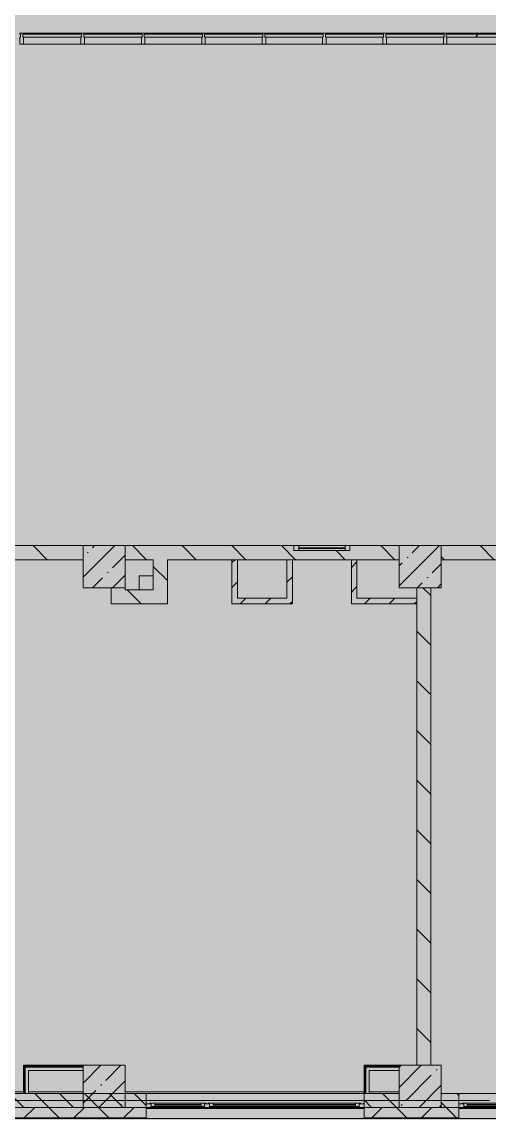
# Model space of a CAD drawing. Header units: millimetres. Extents: x -6228 to 198016, y -8553 to 29000.
# Drawn here: x 6790 to 13440, y -280 to 15358 of the extents above; entities that cross this region are included whole.
import ezdxf

# ---------------------------------------------------------------- set-up
doc = ezdxf.new("R2010")
doc.units = ezdxf.units.MM
doc.linetypes.add('Осевая', pattern=[15875, 3175, -2381.25, 7937.5, -2381.25])
doc.layers.add('A-DETL-GENF-1', color=7, linetype='Continuous', lineweight=9, true_color=0xc0c0c0, transparency=0.4)
for name, color, linetype, lineweight, true_color in [('A-FLOR-1', 7, 'Continuous', 5, 0xb7b7b7), ('A-GLAZ-1', 7, 'Continuous', 5, 0x737373), ('A-GLAZ-CURT-1', 7, 'Continuous', 5, 0x737373), ('A-GLAZ-CWMG-1', 7, 'Continuous', 5, 0x737373), ('A-WALL-2', 7, 'Continuous', 9, 0x737373), ('A-WALL-3', 7, 'Continuous', 5, 0x737373), ('I-WALL-1', 7, 'Continuous', 5, 0xe7e7e7), ('I-WALL-2', 7, 'Continuous', 5, 0x737373), ('S-COLS-1', 7, 'Continuous', 5, 0x737373)]:
    doc.layers.add(name, color=color, linetype=linetype, lineweight=lineweight, true_color=true_color)
for name, color, linetype, lineweight in [('A-GLAZ-CURT', 7, 'Continuous', 5), ('A-WALL', 7, 'Continuous', 5), ('I-WALL', 7, 'Continuous', 5), ('S-COLS', 7, 'Continuous', 5), ('Оси', 7, 'Continuous', 9), ('Оси-2', 7, 'Осевая', 9)]:
    doc.layers.add(name, color=color, linetype=linetype, lineweight=lineweight)
pattern_1 = [(135, (0, 0), (-353.553, -353.553), [])]
pattern_2 = [(45, (0, 0), (-176.7767, 176.7767), [])]
pattern_3 = [(45, (0, 0), (-285.123, 285.123), []), (45, (285.12, 0), (-285.123, 285.123), [504.031, -100.806, 16.764, -84.042])]
pattern_4 = [(135, (0, 0), (-176.7767, -176.7767), [])]
pattern_5 = [(45, (0, 0), (-530.33, 530.33), []), (135, (0, 0), (-530.33, -530.33), [])]

# ---------------------------------------------------------------- blocks, each defined once
blk = doc.blocks.new('120_Окно_СКБ_2Ст - 120_Окно_СКБ_2Ст 3100х2500 _мал_створка слева_ 2-22446355-2_1_1_птичка копия 1')
at = {"layer": 'A-GLAZ-1'}
for p, q in [((-1550, -127), (-1550, -57)), ((-1550, -57), (-1480, -57)), ((1550, -57), (-1550, -57)), ((-1480, -127), (-1550, -127)), ((-1550, -127), (-1500, -127)), ((-1480, -127), (-1500, -127)), ((-1500, -127), (-1500, -137)), ((-1500, -137), (670, -137)), ((670, -137), (-1500, -137)), ((-1480, -57), (-1480, -127)), ((650, -87), (-1480, -87)), ((-1480, -87), (-1480, -127)), ((-1430, -137), (-1430, -87)), ((-1430, -107), (600, -107)), ((600, -117), (-1430, -117)), ((600, -137), (600, -87)), ((650, -127), (650, -57)), ((650, -57), (720, -57)), ((650, -127), (650, -87)), ((720, -127), (650, -127)), ((670, -127), (650, -127)), ((670, -127), (700, -127)), ((670, -137), (670, -127)), ((720, -127), (700, -127)), ((700, -127), (700, -137)), ((700, -137), (1500, -137)), ((1500, -137), (700, -137)), ((720, -57), (720, -127)), ((1480, -87), (720, -87)), ((720, -87), (720, -127)), ((770, -137), (770, -87)), ((770, -107), (1430, -107)), ((1430, -117), (770, -117)), ((1430, -137), (1430, -87)), ((1480, -127), (1480, -57)), ((1480, -57), (1550, -57)), ((1480, -127), (1480, -87)), ((1550, -127), (1480, -127)), ((1500, -127), (1480, -127)), ((1500, -127), (1550, -127)), ((1500, -137), (1500, -127)), ((1550, -57), (1550, -127))]:
    blk.add_line(p, q, dxfattribs=at)
blk = doc.blocks.new('BSC_Колонна _Прямоугольная - 600х600-V114-2_1_1_птичка копия 1')
at = {"layer": 'S-COLS'}
h = blk.add_hatch(dxfattribs=at)
h.set_pattern_fill('FP_114', color=256, style=0, pattern_type=2)
h.set_pattern_definition([(45, (-7960, -7600), (-285.123, 285.123), []), (45, (-7674.88, -7600), (-285.123, 285.123), [504.031, -100.806, 16.764, -84.042])])
h.paths.add_polyline_path([(-300, -300), (300, -300), (300, 300), (-300, 300), (-300, -66)])
at = {"layer": 'S-COLS-1'}
for p, q in [((300, 300), (-300, 300)), ((-300, 300), (-300, -300)), ((300, -300), (300, 300)), ((-300, -300), (300, -300))]:
    blk.add_line(p, q, dxfattribs=at)
blk = doc.blocks.new('BSC_Колонна _Прямоугольная - 600х600-20441433-2_1_1_птичка копия 1')
at = {"layer": 'S-COLS'}
h = blk.add_hatch(dxfattribs=at)
h.set_pattern_fill('FP_122', color=256, style=0, pattern_type=2)
h.set_pattern_definition([(45, (-12460, -7600), (-285.123, 285.123), []), (45, (-12174.88, -7600), (-285.123, 285.123), [504.031, -100.806, 16.764, -84.042])])
h.paths.add_polyline_path([(-300, -300), (300, -300), (300, 300), (-300, 300), (-300, -66)])
at = {"layer": 'S-COLS-1'}
for p, q in [((300, 300), (-300, 300)), ((-300, 300), (-300, -300)), ((300, -300), (300, 300)), ((-300, -300), (300, -300))]:
    blk.add_line(p, q, dxfattribs=at)
blk = doc.blocks.new('Системная панель - Стекло - 40мм-23997895-2_1_1_птичка копия 1')
at = {"layer": 'A-GLAZ-CURT-1'}
for p, q in [((420, 0), (-420, 0)), ((-420, 0), (-420, -40)), ((420, -40), (420, 0)), ((-420, -40), (420, -40))]:
    blk.add_line(p, q, dxfattribs=at)
blk = doc.blocks.new('Прямоугольный импост - Импост структурный с накладкой - 160мм-23771928-2_1_1_птичка копия 1')
at = {"layer": 'A-GLAZ-CWMG-1'}
for p, q in [((7630, 15200), (6810, 15200)), ((7630, 15043), (6810, 15043))]:
    blk.add_line(p, q, dxfattribs=at)
blk = doc.blocks.new('Прямоугольный импост - Импост структурный с накладкой - 160мм-23997897-2_1_1_птичка копия 1')
at = {"layer": 'A-GLAZ-CWMG-1'}
for p, q in [((0, 140), (-50, 140)), ((-50, 140), (-50, 40)), ((-50, 40), (-40, 40)), ((-40, 0), (-50, 0)), ((-50, 0), (-50, -17)), ((-40, 40), (-40, 0)), ((-10, 0), (-10, 40)), ((-10, 40), (0, 40)), ((0, 0), (-10, 0)), ((0, 40), (0, 140)), ((0, -17), (0, 0)), ((-50, -17), (0, -17))]:
    blk.add_line(p, q, dxfattribs=at)
blk = doc.blocks.new('Системная панель - Стекло - 40мм-23997898-2_1_1_птичка копия 1')
at = {"layer": 'A-GLAZ-CURT'}
h = blk.add_hatch(dxfattribs=at)
h.set_pattern_fill('FP_128', color=256, style=0, pattern_type=2)
h.set_pattern_definition([(45, (-13750.1, -14683), (-1414.21, 1414.21), [1000, -3000]), (45, (-14750.1, -15183), (-1414.21, 1414.21), [3000, -1000]), (45, (-12750.1, -15683), (-1414.21, 1414.21), [1000, -3000])])
h.paths.add_polyline_path([(420, -40), (420, 0), (-420, 0), (-420, -40), (356, -40)])
at = {"layer": 'A-GLAZ-CURT-1'}
for p, q in [((420, 0), (-420, 0)), ((-420, 0), (-420, -40)), ((-420, -40), (420, -40)), ((420, -40), (420, 0))]:
    blk.add_line(p, q, dxfattribs=at)
blk = doc.blocks.new('Прямоугольный импост - Импост структурный с накладкой - 160мм-23771920-2_1_1_птичка копия 1')
at = {"layer": 'A-GLAZ-CWMG-1'}
for p, q in [((13660, 15200), (12840, 15200)), ((13660, 15043), (12840, 15043))]:
    blk.add_line(p, q, dxfattribs=at)
blk = doc.blocks.new('Прямоугольный импост - Импост структурный с накладкой - 160мм-23997894-2_1_1_птичка копия 1')
at = {"layer": 'A-GLAZ-CWMG-1'}
for p, q in [((-25, 40), (-25, 140)), ((-25, 140), (25, 140)), ((-15, 40), (-25, 40)), ((-25, -17), (-25, 0)), ((-25, 0), (-15, 0)), ((-15, 0), (-15, 40)), ((15, 40), (15, 0)), ((25, 40), (15, 40)), ((15, 0), (25, 0)), ((25, 140), (25, 40)), ((25, 0), (25, -17)), ((25, -17), (-25, -17))]:
    blk.add_line(p, q, dxfattribs=at)
blk = doc.blocks.new('Системная панель - Стекло - 40мм-23997899-2_1_1_птичка копия 1')
at = {"layer": 'A-GLAZ-CURT-1'}
for p, q in [((415, 0), (-415, 0)), ((-415, 0), (-415, -40)), ((415, -40), (415, 0)), ((-415, -40), (415, -40))]:
    blk.add_line(p, q, dxfattribs=at)
blk = doc.blocks.new('Прямоугольный импост - Импост структурный с накладкой - 160мм-23771909-2_1_1_птичка копия 1')
at = {"layer": 'A-GLAZ-CWMG-1'}
for p, q in [((11930, 15200), (11120, 15200)), ((11930, 15043), (11120, 15043))]:
    blk.add_line(p, q, dxfattribs=at)
blk = doc.blocks.new('Системная панель - Стекло - 40мм-V130-2_1_1_птичка копия 1')
at = {"layer": 'A-GLAZ-CURT-1'}
for p, q in [((415, 0), (-415, 0)), ((-415, 0), (-415, -40)), ((415, -40), (415, 0)), ((-415, -40), (415, -40))]:
    blk.add_line(p, q, dxfattribs=at)
blk = doc.blocks.new('Системная панель - Стекло - 40мм-V131-2_1_1_птичка копия 1')
at = {"layer": 'A-GLAZ-CURT-1'}
for p, q in [((415, 0), (-415, 0)), ((-415, 0), (-415, -40)), ((415, -40), (415, 0)), ((-415, -40), (415, -40))]:
    blk.add_line(p, q, dxfattribs=at)
blk = doc.blocks.new('Системная панель - Стекло - 40мм-V132-2_1_1_птичка копия 1')
at = {"layer": 'A-GLAZ-CURT'}
h = blk.add_hatch(dxfattribs=at)
h.set_pattern_fill('FP_130', color=256, style=0, pattern_type=2)
h.set_pattern_definition([(45, (-8585, -14683), (-1414.21, 1414.21), [1000, -3000]), (45, (-9585, -15183), (-1414.21, 1414.21), [3000, -1000]), (45, (-7585, -15683), (-1414.21, 1414.21), [1000, -3000])])
h.paths.add_polyline_path([(415, -40), (415, 0), (-415, 0), (-415, -40), (277, -40)])
at = {"layer": 'A-GLAZ-CURT-1'}
for p, q in [((415, 0), (-415, 0)), ((-415, 0), (-415, -40)), ((415, -40), (415, 0)), ((-415, -40), (415, -40))]:
    blk.add_line(p, q, dxfattribs=at)
blk = doc.blocks.new('Системная панель - Стекло - 40мм-V133-2_1_1_птичка копия 1')
at = {"layer": 'A-GLAZ-CURT-1'}
for p, q in [((415, 0), (-415, 0)), ((-415, 0), (-415, -40)), ((415, -40), (415, 0)), ((-415, -40), (415, -40))]:
    blk.add_line(p, q, dxfattribs=at)
blk = doc.blocks.new('Системная панель - Стекло - 40мм-V134-2_1_1_птичка копия 1')
at = {"layer": 'A-GLAZ-CURT-1'}
for p, q in [((415, 0), (-415, 0)), ((-415, 0), (-415, -40)), ((415, -40), (415, 0)), ((-415, -40), (415, -40))]:
    blk.add_line(p, q, dxfattribs=at)
blk = doc.blocks.new('120_Окно_СКБ_1Ст - 120_Окно_СКБ_1Ст 400х800 EI30-24230873-2_1_1_птичка копия 1')
at = {"layer": 'A-GLAZ-1'}
for p, q in [((-400, 30), (-400, 100)), ((-400, 100), (-330, 100)), ((400, 100), (-400, 100)), ((-330, 30), (-400, 30)), ((-400, 30), (400, 30)), ((-330, 100), (-330, 30)), ((330, 70), (-330, 70)), ((330, 60), (-330, 60)), ((330, 30), (330, 100)), ((330, 100), (400, 100)), ((400, 30), (330, 30)), ((400, 100), (400, 30))]:
    blk.add_line(p, q, dxfattribs=at)

msp = doc.modelspace()

# ---------------------------------------------------------------- hatches: boundary and pattern name
at = {"layer": 'A-DETL-GENF-1'}
msp.add_hatch(color=256, dxfattribs=at).paths.add_polyline_path([(35454.9, -280), (38760, -280), (38760, 23777.7), (33860, 23777.7), (33860, 27350), (3852, 27350), (3852, 15358), (-268, 15358), (-268, -280), (34580.9, -280)])
at = {"layer": 'A-WALL'}
h = msp.add_hatch(dxfattribs=at)
h.set_pattern_fill('FP_30', color=256, style=0, pattern_type=2)
h.set_pattern_definition(pattern_4)
h.paths.add_polyline_path([(11858.2, -100), (12160, -100), (12160, 100), (11660, 100), (11660, -100)])
h.paths.add_polyline_path([(4866.6, -100), (8560, -100), (8560, 100), (4630, 100), (4630, -100)])
h = msp.add_hatch(dxfattribs=at)
h.set_pattern_fill('FP_30', color=256, style=0, pattern_type=2)
h.set_pattern_definition(pattern_4)
h.paths.add_polyline_path([(16660, -100), (16660, 100), (16110, 100), (16110, -100), (16228, -100)])
h.paths.add_polyline_path([(13010, -100), (13010, 100), (12760, 100), (12760, -100)])
h = msp.add_hatch(dxfattribs=at)
h.set_pattern_fill('FP_20', color=256, style=0, pattern_type=2)
h.set_pattern_definition([(45, (0, 0), (-353.5534, 353.5534), []), (135, (0, 0), (-353.5534, -353.5534), [])])
h.paths.add_polyline_path([(35890, -250), (35890, -100), (34770, -100), (34770, -250), (35454.9, -250)])
h.paths.add_polyline_path([(38760, -250), (38760, -100), (37990, -100), (37990, -250), (38753.9, -250)])
h.paths.add_polyline_path([(30910, -250), (30910, -100), (29209.7, -100), (29209.7, -250), (30648.1, -250)])
h.paths.add_polyline_path([(33010, -250), (33870, -250), (33870, -100), (33010, -100)])
h.paths.add_polyline_path([(21610, -250), (22710, -250), (22710, -100), (21610, -100)])
h.paths.add_polyline_path([(18412.8, -250), (18810, -250), (18810, -100), (18160, -100), (18160, -250)])
h.paths.add_polyline_path([(26278.4, -250), (26409.7, -250), (26409.7, -100), (24810, -100), (24810, -250), (25841.4, -250)])
h.paths.add_polyline_path([(16110, -250), (17260, -250), (17260, -100), (16110, -100)])
h.paths.add_polyline_path([(13010, -250), (13010, -100), (11660, -100), (11660, -250), (12732.2, -250)])
h.paths.add_polyline_path([(3118.7, -250), (3730, -250), (3730, -100), (-260, -100), (-260, -250), (1370.8, -250)])
h.paths.add_polyline_path([(8560, -250), (8560, -100), (4630, -100), (4630, -250), (8362.4, -250)])
at = {"layer": 'I-WALL'}
h = msp.add_hatch(dxfattribs=at)
h.set_pattern_fill('FP_31', color=256, style=0, pattern_type=2)
h.set_pattern_definition(pattern_1)
h.paths.add_polyline_path([(16660, 7700), (16660, 7900), (14999.9, 7900), (14999.9, 7700), (16160, 7700)])
h.paths.add_polyline_path([(8660, 7700), (12160, 7700), (12160, 7900), (11460, 7900), (11460, 7830), (10660, 7830), (10660, 7900), (8260, 7900), (8260, 7700), (8362.4, 7700)])
h.paths.add_polyline_path([(7488.5, 7700), (7660, 7700), (7660, 7900), (6530, 7900), (6530, 7700), (7051.5, 7700)])
h.paths.add_polyline_path([(13559.9, 7700), (13559.9, 7900), (12760, 7900), (12760, 7700), (13169.1, 7700)])
h.paths.add_polyline_path([(3992.7, 7700), (4030, 7700), (4030, 7900), (3730, 7900), (3730, 7700)])
h = msp.add_hatch(dxfattribs=at)
h.set_pattern_fill('FP_31', color=256, style=0, pattern_type=2)
h.set_pattern_definition(pattern_1)
h.paths.add_polyline_path([(8860, 7070), (8860, 7700), (8660, 7700), (8660, 7070)])
h = msp.add_hatch(dxfattribs=at)
h.set_pattern_fill('FP_32', color=256, style=0, pattern_type=2)
h.set_pattern_definition(pattern_2)
h.paths.add_polyline_path([(9860, 7070), (9860, 7700), (9780, 7700), (9780, 7070)])
h = msp.add_hatch(dxfattribs=at)
h.set_pattern_fill('FP_32', color=256, style=0, pattern_type=2)
h.set_pattern_definition(pattern_2)
h.paths.add_polyline_path([(10640, 7150), (10640, 7700), (10560, 7700), (10560, 7150)])
h = msp.add_hatch(dxfattribs=at)
h.set_pattern_fill('FP_32', color=256, style=0, pattern_type=2)
h.set_pattern_definition(pattern_2)
h.paths.add_polyline_path([(11560, 7070), (11560, 7700), (11480, 7700), (11480, 7070)])
h = msp.add_hatch(dxfattribs=at)
h.set_pattern_fill('FP_31', color=256, style=0, pattern_type=2)
h.set_pattern_definition(pattern_1)
h.paths.add_polyline_path([(8260, 7070), (8260, 7300), (8060, 7300), (8060, 7070)])
h = msp.add_hatch(dxfattribs=at)
h.set_pattern_fill('FP_31', color=256, style=0, pattern_type=2)
h.set_pattern_definition(pattern_1)
h.paths.add_polyline_path([(8260, 7070), (8660, 7070), (8660, 7270), (8260, 7270)])
h = msp.add_hatch(dxfattribs=at)
h.set_pattern_fill('FP_31', color=256, style=0, pattern_type=2)
h.set_pattern_definition(pattern_1)
h.paths.add_polyline_path([(12610, 500), (12610, 7300), (12410, 7300), (12410, 500)])
h = msp.add_hatch(dxfattribs=at)
h.set_pattern_fill('FP_32', color=256, style=0, pattern_type=2)
h.set_pattern_definition(pattern_2)
h.paths.add_polyline_path([(9860, 7070), (10640, 7070), (10640, 7150), (9860, 7150)])
h = msp.add_hatch(dxfattribs=at)
h.set_pattern_fill('FP_32', color=256, style=0, pattern_type=2)
h.set_pattern_definition(pattern_2)
h.paths.add_polyline_path([(12410, 7070), (12410, 7150), (11560, 7150), (11560, 7070), (11858.2, 7070)])
h = msp.add_hatch(dxfattribs=at)
h.set_pattern_fill('FP_132', color=256, style=0, pattern_type=2)
h.set_pattern_definition(pattern_5)
h.paths.add_polyline_path([(7660, 487.5), (7660, 500), (6810, 500), (6810, 487.5), (7488.5, 487.5)])
h = msp.add_hatch(dxfattribs=at)
h.set_pattern_fill('FP_132', color=256, style=0, pattern_type=2)
h.set_pattern_definition(pattern_5)
h.paths.add_polyline_path([(6822.5, 100), (6822.5, 487.5), (6810, 487.5), (6810, 100)])
h = msp.add_hatch(dxfattribs=at)
h.set_pattern_fill('FP_132', color=256, style=0, pattern_type=2)
h.set_pattern_definition(pattern_5)
h.paths.add_polyline_path([(7660, 475), (7660, 487.5), (6822.5, 487.5), (6822.5, 475), (7488.5, 475)])
h = msp.add_hatch(dxfattribs=at)
h.set_pattern_fill('FP_132', color=256, style=0, pattern_type=2)
h.set_pattern_definition(pattern_5)
h.paths.add_polyline_path([(6822.5, 100), (6835, 100), (6835, 475), (6822.5, 475), (6822.5, 182.1)])
h = msp.add_hatch(dxfattribs=at)
h.set_pattern_fill('FP_132', color=256, style=0, pattern_type=2)
h.set_pattern_definition(pattern_5)
h.paths.add_polyline_path([(12160, 487.5), (12160, 500), (11660, 500), (11660, 487.5), (11858.2, 487.5)])
h = msp.add_hatch(dxfattribs=at)
h.set_pattern_fill('FP_132', color=256, style=0, pattern_type=2)
h.set_pattern_definition(pattern_5)
h.paths.add_polyline_path([(12160, 475), (12160, 487.5), (11672.5, 487.5), (11672.5, 475), (11858.2, 475)])
at = {"layer": 'I-WALL-1'}
for points in [[(7660, 425), (7660, 475), (6835, 475), (6835, 425), (7488.5, 425)], [(12160, 425), (12160, 475), (11685, 475), (11685, 425), (11858.2, 425)], [(6885, 100), (6885, 425), (6835, 425), (6835, 100)], [(11735, 100), (11735, 425), (11685, 425), (11685, 100)]]:
    msp.add_hatch(color=256, dxfattribs=at).paths.add_polyline_path(points)
at = {"layer": 'S-COLS'}
h = msp.add_hatch(dxfattribs=at)
h.set_pattern_fill('FP_28', color=256, style=0, pattern_type=2)
h.set_pattern_definition(pattern_3)
h.paths.add_polyline_path([(8260, -100), (8260, 500), (7660, 500), (7660, -100)])
h = msp.add_hatch(dxfattribs=at)
h.set_pattern_fill('FP_28', color=256, style=0, pattern_type=2)
h.set_pattern_definition(pattern_3)
h.paths.add_polyline_path([(12160, -100), (12760, -100), (12760, 500), (12160, 500)])

# ---------------------------------------------------------------- linework, layer by layer
at = {"layer": 'A-FLOR-1'}
for p, q in [((13710, 15040), (6770, 15040)), ((8460, 7470), (8660, 7470)), ((8460, 7270), (8460, 7470))]:
    msp.add_line(p, q, dxfattribs=at)
at = {"layer": 'A-WALL-2'}
for p, q in [((10640, 7700), (10560, 7700)), ((12410, 7070), (12410, 7150)), ((6822.5, 487.5), (7660, 487.5)), ((6822.5, 100), (6822.5, 487.5)), ((6835, 475), (7660, 475)), ((6835, 100), (6835, 475)), ((11672.5, 487.5), (12160, 487.5)), ((11672.5, 100), (11672.5, 487.5)), ((11685, 475), (12160, 475)), ((11685, 100), (11685, 475)), ((4630, -100), (8560, -100)), ((11660, -100), (12160, -100)), ((12760, -100), (13010, -100)), ((4630, -250), (8560, -250)), ((4630, -253), (8560, -253)), ((11660, -250), (13010, -250)), ((11660, -253), (13010, -253))]:
    msp.add_line(p, q, dxfattribs=at)
at = {"layer": 'A-WALL-3'}
for p, q in [((12160, 100), (3730, 100)), ((8560, -258), (8560, 100)), ((11660, 100), (11660, -258)), ((12160, -100), (12160, 100)), ((12760, 100), (12760, -100)), ((12760, 100), (16660, 100)), ((13010, -258), (13010, 100)), ((12160, -100), (17260, -100)), ((-262.2, -258), (18160, -258))]:
    msp.add_line(p, q, dxfattribs=at)
at = {"layer": 'I-WALL-2'}
for p, q in [((7660, 7900), (6530, 7900)), ((10660, 7900), (8260, 7900)), ((12160, 7900), (11460, 7900)), ((13559.9, 7900), (12760, 7900)), ((7660, 7700), (3730, 7700)), ((8260, 7700), (8660, 7700)), ((8660, 7700), (8660, 7270)), ((8860, 7700), (10560, 7700)), ((8860, 7070), (8860, 7700)), ((9780, 7700), (9780, 7070)), ((9860, 7150), (9860, 7700)), ((10560, 7700), (10560, 7150)), ((10640, 7700), (12160, 7700)), ((10640, 7070), (10640, 7700)), ((11480, 7700), (11480, 7070)), ((11560, 7150), (11560, 7700)), ((16080, 7700), (12760, 7700)), ((8060, 7300), (8060, 7070)), ((8260, 7270), (8260, 7300)), ((8660, 7270), (8260, 7270)), ((12410, 7300), (12410, 7150)), ((12610, 500), (12610, 7300)), ((8060, 7070), (8860, 7070)), ((9780, 7070), (10640, 7070)), ((10560, 7150), (9860, 7150)), ((11480, 7070), (12410, 7070)), ((12410, 7150), (11560, 7150)), ((12410, 7070), (12410, 500)), ((7660, 500), (6810, 500)), ((6810, 500), (6810, 100)), ((7660, 425), (7660, 500)), ((12160, 500), (11660, 500)), ((11660, 500), (11660, 100)), ((12160, 425), (12160, 500)), ((12410, 500), (12610, 500)), ((6885, 425), (7660, 425)), ((6885, 100), (6885, 425)), ((11735, 425), (12160, 425)), ((11735, 100), (11735, 425)), ((3730, 120), (6810, 120)), ((6885, 120), (7660, 120)), ((8260, 120), (11660, 120)), ((11735, 120), (12160, 120)), ((11660, -100), (8560, -100))]:
    msp.add_line(p, q, dxfattribs=at)
at = {"layer": 'S-COLS-1'}
for p, q in [((8260, 500), (7660, 500)), ((7660, 500), (7660, -100)), ((8260, -100), (8260, 500)), ((12760, 500), (12160, 500)), ((12160, 500), (12160, -100)), ((12760, -100), (12760, 500)), ((7660, -100), (8260, -100)), ((12160, -100), (12760, -100))]:
    msp.add_line(p, q, dxfattribs=at)
at = {"layer": 'Оси'}
msp.add_line((-2227.6, 0), (10272.4, 0), dxfattribs=at)
at = {"layer": 'Оси-2'}
msp.add_line((10272.4, 0), (25990, 0), dxfattribs=at)

# ---------------------------------------------------------------- block references
at = {"layer": 'A-GLAZ-1'}
msp.add_blockref('120_Окно_СКБ_1Ст - 120_Окно_СКБ_1Ст 400х800 EI30-24230873-2_1_1_птичка копия 1', (11060, 7800), dxfattribs=at)
at = {"layer": 'A-GLAZ-1', "rotation": 180}
for p in [(10110, -175), (14560, -175)]:
    msp.add_blockref('120_Окно_СКБ_2Ст - 120_Окно_СКБ_2Ст 3100х2500 _мал_створка слева_ 2-22446355-2_1_1_птичка копия 1', p, dxfattribs=at)
at = {"layer": 'A-GLAZ-CURT-1'}
for name, p in [('Системная панель - Стекло - 40мм-23997895-2_1_1_птичка копия 1', (7220, 15183)), ('Системная панель - Стекло - 40мм-V132-2_1_1_птичка копия 1', (8085, 15183)), ('Системная панель - Стекло - 40мм-V130-2_1_1_птичка копия 1', (8945, 15183)), ('Системная панель - Стекло - 40мм-V131-2_1_1_птичка копия 1', (9805, 15183)), ('Системная панель - Стекло - 40мм-V134-2_1_1_птичка копия 1', (10665, 15183)), ('Системная панель - Стекло - 40мм-23997899-2_1_1_птичка копия 1', (11525, 15183)), ('Системная панель - Стекло - 40мм-V133-2_1_1_птичка копия 1', (12385, 15183)), ('Системная панель - Стекло - 40мм-23997898-2_1_1_птичка копия 1', (13250.1, 15183))]:
    msp.add_blockref(name, p, dxfattribs=at)
at = {"layer": 'A-GLAZ-CWMG-1', "rotation": 180}
msp.add_blockref('Прямоугольный импост - Импост структурный с накладкой - 160мм-23997897-2_1_1_птичка копия 1', (6760, 15183), dxfattribs=at)
at = {"layer": 'A-GLAZ-CWMG-1'}
for name, p in [('Прямоугольный импост - Импост структурный с накладкой - 160мм-23771928-2_1_1_птичка копия 1', (0, 0)), ('Прямоугольный импост - Импост структурный с накладкой - 160мм-23771909-2_1_1_птичка копия 1', (-3440, 0)), ('Прямоугольный импост - Импост структурный с накладкой - 160мм-23771909-2_1_1_птичка копия 1', (-2580, 0)), ('Прямоугольный импост - Импост структурный с накладкой - 160мм-23771909-2_1_1_птичка копия 1', (-1720, 0)), ('Прямоугольный импост - Импост структурный с накладкой - 160мм-23771909-2_1_1_птичка копия 1', (-860, 0)), ('Прямоугольный импост - Импост структурный с накладкой - 160мм-23771909-2_1_1_птичка копия 1', (0, 0)), ('Прямоугольный импост - Импост структурный с накладкой - 160мм-23771909-2_1_1_птичка копия 1', (860, 0)), ('Прямоугольный импост - Импост структурный с накладкой - 160мм-23771920-2_1_1_птичка копия 1', (0, 0))]:
    msp.add_blockref(name, p, dxfattribs=at)
at = {"layer": 'A-GLAZ-CWMG-1', "extrusion": (0, 0, -1), "rotation": 180}
for p in [(-7655, 15183), (-8515, 15183), (-9375, 15183), (-10235, 15183), (-11095, 15183), (-11955, 15183), (-12815, 15183)]:
    msp.add_blockref('Прямоугольный импост - Импост структурный с накладкой - 160мм-23997894-2_1_1_птичка копия 1', p, dxfattribs=at)
at = {"layer": 'S-COLS-1'}
for name, p in [('BSC_Колонна _Прямоугольная - 600х600-V114-2_1_1_птичка копия 1', (7960, 7600)), ('BSC_Колонна _Прямоугольная - 600х600-20441433-2_1_1_птичка копия 1', (12460, 7600))]:
    msp.add_blockref(name, p, dxfattribs=at)

doc.saveas('drawing.dxf')
